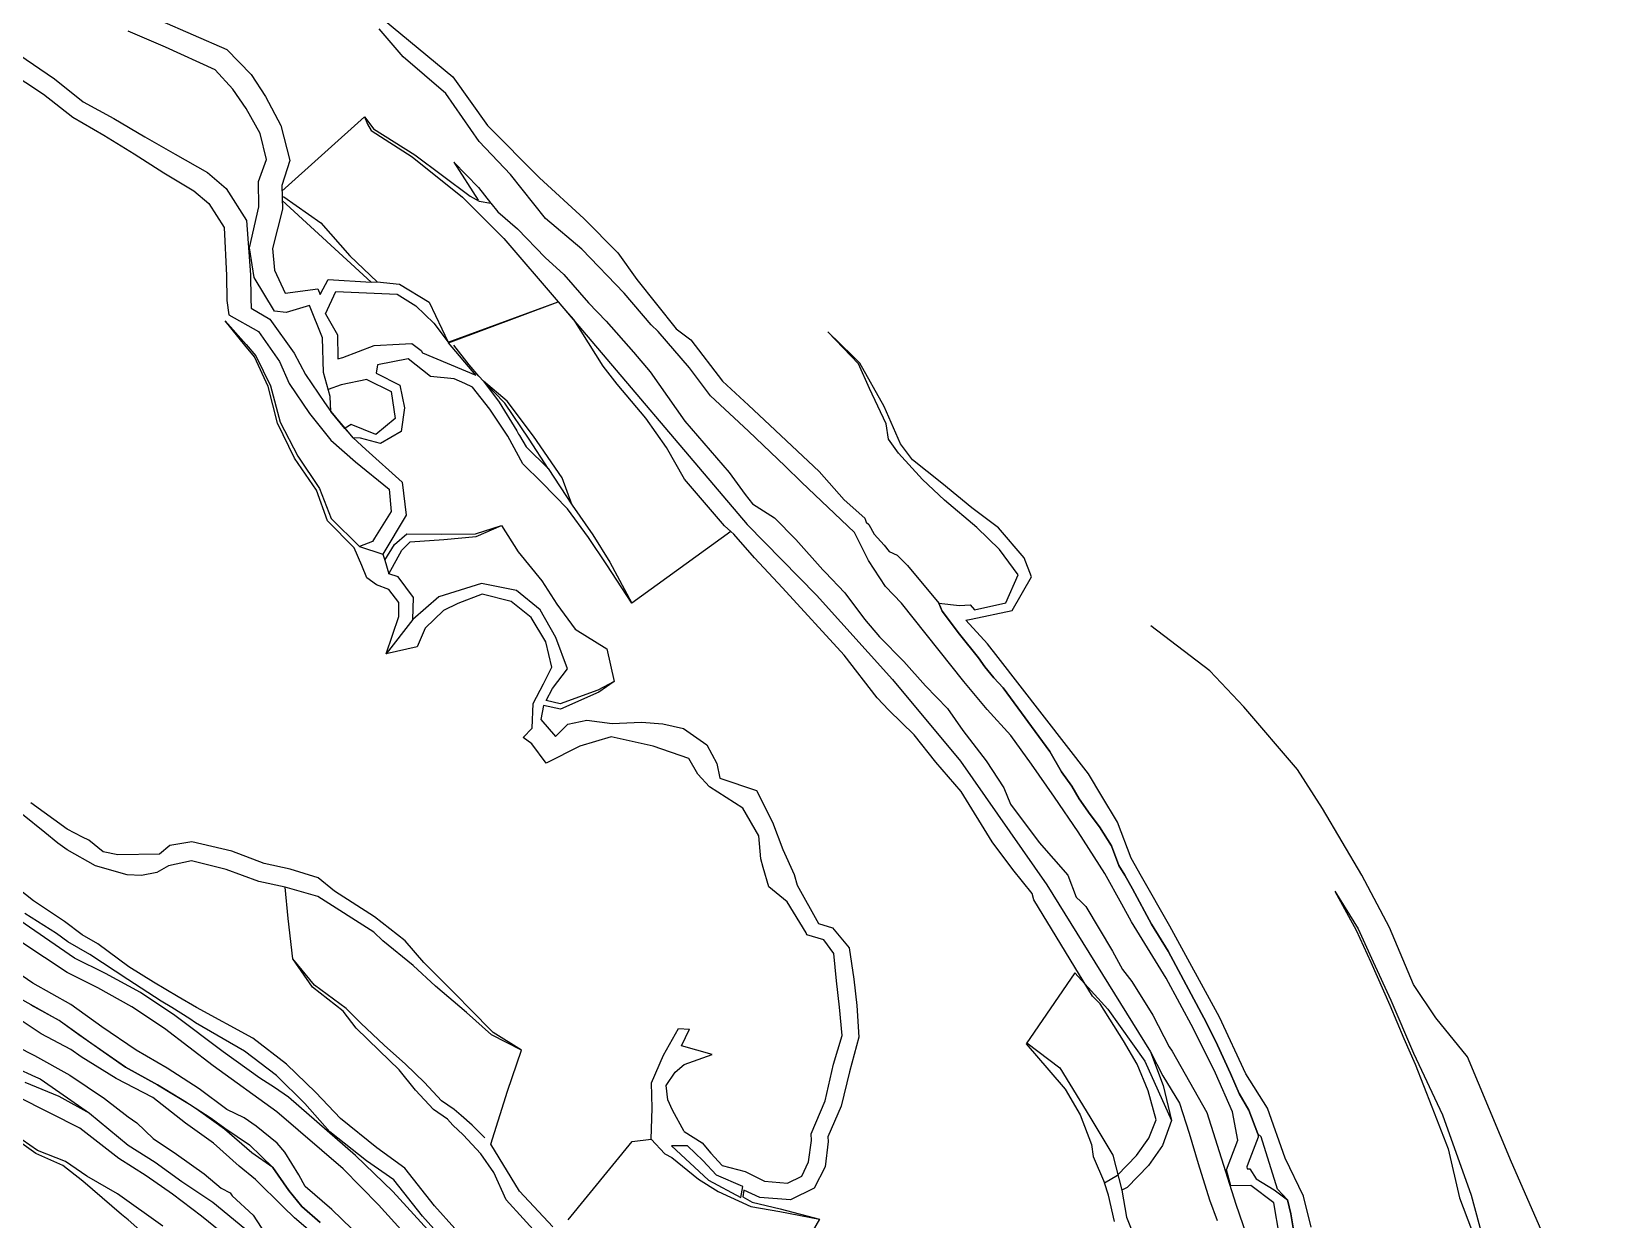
# Model space of a CAD drawing. Extents: x 102606 to 105048, y 81391 to 83586.
# Drawn here: x 104547.4 to 105046.6, y 81992.7 to 82370.6 of the extents above; entities that cross this region are included whole.
import ezdxf

# ---------------------------------------------------------------- set-up
doc = ezdxf.new("R2010")
doc.units = 0

msp = doc.modelspace()

# ---------------------------------------------------------------- linework, layer by layer
at = {"color": 5}
for points in [[(104588.128, 82374.154, 0), (104609.538, 82364.919, 0), (104617.310457, 82356.903712, 0), (104621.799341, 82349.920364, 0), (104626.672407, 82340.740739, 0), (104629.601402, 82329.528949, 0), (104626.979733, 82321.646322, 0), (104627.244952, 82314.079117, 0), (104624.094406, 82301.532144, 0), (104624.662922, 82294.722875, 0), (104628.059604, 82287.392203, 0), (104638.478643, 82288.749027, 0), (104639.177113, 82286.967561, 0)], [(104891.723518, 81992.178981, 0), (104889.778854, 82000.489846, 0), (104888.553071, 82004.452937, 0), (104892.722558, 82006.889572, 0), (104898.729966, 82013.088446, 0), (104902.659746, 82018.622925, 0), (104904.935943, 82024.523613, 0), (104902.45811, 82033.745483, 0), (104898.928621, 82042.17036, 0), (104894.591658, 82049.637386, 0), (104887.12943, 82061.363686, 0), (104884.76, 82063.81, 0), (104866.090875, 82094.392615, 0), (104865.511334, 82096.458249, 0), (104859.381679, 82104.073549, 0), (104852.836607, 82112.934361, 0), (104843.015074, 82128.875633, 0), (104834.975617, 82138.253689, 0), (104828.014607, 82146.949126, 0), (104820.012052, 82154.775955, 0), (104816.282733, 82158.681738, 0), (104805.820243, 82172.241634, 0), (104786.225673, 82193.647289, 0), (104777.3, 82203.18, 0), (104770.743255, 82210.709714, 0), (104769.738984, 82211.590247, 0), (104738.256554, 82188.763651, 0), (104730.294568, 82201.027891, 0), (104724.518621, 82209.629163, 0), (104717.882483, 82218.777269, 0), (104709.643628, 82227.143773, 0), (104703.639056, 82233.133471, 0), (104698.882348, 82241.942893, 0), (104693.137709, 82250.497963, 0), (104687.655547, 82257.496808, 0), (104685.2263, 82258.671386, 0), (104681.819993, 82260.124094, 0), (104674.294631, 82260.846523, 0), (104667.156267, 82266.442042, 0), (104657.44109, 82264.620723, 0), (104657.055, 82261.977, 0), (104664.549, 82258.118, 0), (104666.044, 82250.944, 0), (104664.968, 82243.417, 0), (104658.425, 82239.521, 0), (104651.996, 82241.232, 0), (104649.671288, 82241.413338, 0), (104647.0966, 82244.302407, 0), (104642.615231, 82249.790079, 0), (104642.361186, 82254.546406, 0), (104640.225854, 82262.147082, 0), (104639.927526, 82273.189251, 0), (104635.863719, 82283.414086, 0), (104628.372194, 82281.251584, 0), (104624.677907, 82281.620628, 0), (104618.267876, 82292.402616, 0), (104616.762213, 82301.748787, 0), (104619.682441, 82314.881458, 0), (104619.622927, 82322.917822, 0), (104622.173384, 82329.911553, 0), (104620.096181, 82338.157742, 0), (104615.709792, 82346.153387, 0), (104611.4836, 82352.249375, 0), (104605.86359, 82358.382269, 0), (104590.095264, 82365.643178, 0), (104578.135274, 82370.735441, 0)], [(104640.891311, 82280.77928, 0), (104644.74648, 82274.119962, 0), (104644.79748, 82266.669237, 0), (104644.798444, 82266.528517, 0), (104646.385, 82266.922, 0), (104656.36, 82270.712, 0), (104664.334, 82271.171, 0), (104668.356925, 82271.353628, 0), (104671.313892, 82269.125728, 0), (104671.71314, 82268.437231, 0), (104688.677692, 82261.347114, 0), (104680.02059, 82271.629343, 0), (104714.831234, 82284.573201, 0), (104775.009261, 82213.760136, 0), (104796.990678, 82191.299976, 0), (104821.154646, 82164.472563, 0), (104842.82427, 82138.580991, 0), (104870.209018, 82099.244301, 0), (104903.204852, 82046.063053, 0), (104907.161536, 82035.354461, 0), (104909.882725, 82024.262003, 0), (104907.038571, 82016.271526, 0), (104902.541044, 82009.920035, 0), (104895.765983, 82003.008186, 0), (104894.029537, 82002.076819, 0), (104895.519637, 81993.56667, 0), (104898.634996, 81985.81529, 0)], [(104769.738984, 82211.590247, 0), (104767.753029, 82213.331509, 0), (104755.011577, 82228.224886, 0), (104749.333053, 82238.339803, 0), (104742.694115, 82247.649391, 0), (104733.609309, 82258.394361, 0), (104729.18577, 82264.156367, 0), (104719.875137, 82278.977483, 0), (104714.831234, 82284.573201, 0)], [(104689.608132, 82260.958249, 0), (104686.53207, 82264.601026, 0), (104681.694302, 82270.888532, 0)], [(104654.04, 82259.912, 0), (104645.905, 82258.262, 0), (104641.774872, 82256.772057, 0)], [(104654.04, 82259.912, 0), (104661.765, 82256.084, 0), (104663.092, 82247.553, 0), (104656.896, 82242.38, 0), (104649.06, 82245.566, 0), (104647.168933, 82244.425082, 0), (104642.615231, 82249.790079, 0)], [(104689.608132, 82260.958249, 0), (104691.144885, 82259.378718, 0), (104696.126297, 82252.667402, 0), (104701.699202, 82243.64374, 0), (104702.284432, 82242.532135, 0), (104702.554097, 82242.088267, 0)], [(104719.295189, 82219.973575, 0), (104716.148119, 82228.623632, 0), (104707.00896, 82241.938572, 0), (104698.624575, 82253.073862, 0), (104691.151859, 82259.369323, 0)], [(104702.554097, 82242.088267, 0), (104704.744394, 82238.483042, 0), (104711.681366, 82231.566189, 0), (104705.644871, 82240.925337, 0), (104697.903494, 82252.431975, 0), (104691.151859, 82259.369323, 0)], [(104649.671288, 82241.413338, 0), (104647.174667, 82244.418181, 0)], [(104711.681366, 82231.566189, 0), (104719.295189, 82219.973575, 0), (104725.8483, 82210.557446, 0), (104731.334283, 82201.880607, 0), (104738.256554, 82188.763651, 0)], [(104649.252, 81989.856, 0), (104642.961, 81995.923, 0), (104634.398, 82003.325, 0), (104632.48, 82006.96, 0), (104627.93, 82014.17, 0), (104625.53, 82017.02, 0), (104618.83, 82022.44, 0), (104615.06, 82025.14, 0), (104609.584965, 82027.808472, 0), (104600.777296, 82034.327682, 0), (104590.615327, 82040.882472, 0), (104580.735212, 82046.658637, 0), (104569.835272, 82054.043129, 0), (104559.993652, 82061.166006, 0), (104547.825583, 82067.91897, 0), (104539.731631, 82073.507128, 0)], [(104544.576056, 82062.658582, 0), (104556.637806, 82055.895537, 0), (104566.258147, 82048.984524, 0), (104577.361203, 82041.256623, 0), (104587.542576, 82035.580914, 0), (104597.719416, 82029.452816, 0), (104604.524633, 82025.009221, 0), (104608.939664, 82021.822378, 0), (104616.782168, 82016.52779, 0)], [(104616.782168, 82016.52779, 0), (104624.121784, 82009.311219, 0)], [(104624.121784, 82009.311219, 0), (104629.280571, 82002.004009, 0), (104633.33205, 81996.950987, 0), (104639.18244, 81991.785112, 0)]]:
    msp.add_polyline3d(points, dxfattribs=at)
at = {"color": 32}
for points in [[(104659.35, 82374.46, 0), (104681.37, 82356.14, 0), (104692.44, 82340.68, 0), (104708.93, 82324.01, 0), (104723.06, 82311.1, 0), (104733.79, 82300.21, 0), (104739.84, 82291.73, 0), (104752.35, 82276.02, 0), (104757.06, 82272.54, 0), (104767.09, 82259.36, 0), (104775.42, 82251.78, 0), (104782.12, 82245.43, 0), (104789.19, 82238.84, 0), (104797.83, 82230.7, 0), (104805.81, 82221.62, 0), (104812.334419, 82215.859077, 0), (104812.834254, 82214.560054, 0), (104813.624718, 82213.784448, 0), (104815.361189, 82210.718429, 0), (104818.537737, 82207.284193, 0), (104820.143951, 82205.247087, 0), (104822.635396, 82204.045383, 0), (104825.911969, 82200.724294, 0), (104835.858795, 82188.794719, 0), (104836.95729, 82186.274418, 0), (104842.45307, 82178.948321, 0), (104848.538186, 82171.36256, 0), (104850.479962, 82168.521932, 0), (104853.374409, 82165.019961, 0), (104856.328188, 82161.817148, 0), (104871.153614, 82141.638754, 0), (104874.921518, 82135.172865, 0), (104878.186659, 82130.629328, 0), (104880.553886, 82126.572598, 0), (104884.012895, 82121.633529, 0), (104886.915632, 82117.709409, 0), (104890.825485, 82111.567489, 0), (104893.090852, 82105.388639, 0), (104895.021682, 82102.291143, 0), (104897.508063, 82097.919339, 0), (104903.504181, 82086.721824, 0), (104908.750355, 82078.112874, 0), (104921.023137, 82055.312787, 0), (104924.489849, 82048.258413, 0), (104928.595748, 82039.209706, 0), (104931.316221, 82032.869971, 0), (104934.475352, 82027.570932, 0), (104937.28964, 82019.999506, 0), (104937.45841, 82018.959301, 0), (104934.246842, 82010.663457, 0), (104933.762192, 82009.55311, 0), (104933.949159, 82008.919245, 0), (104934.739518, 82008.92285, 0), (104936.757938, 82005.738381, 0), (104942.493918, 82002.201315, 0), (104946.692387, 81999.069654, 0), (104947.800787, 81994.572826, 0), (104948.750887, 81988.809218, 0)], [(104944.219, 81987.5227, 0), (104942.3969, 81998.1125, 0), (104935.0734, 82003.5664, 0), (104928.7401, 82003.5003, 0), (104927.3088, 82008.5915, 0), (104930.9004, 82017.9759, 0), (104929.2688, 82027.0115, 0), (104923.8124, 82039.3267, 0), (104916.8426, 82053.4575, 0), (104908.1089, 82069.5137, 0), (104897.1621, 82087.4006, 0), (104894.0521, 82093.0227, 0), (104888.648216, 82102.791471, 0), (104880.216524, 82116.097526, 0), (104872.709274, 82127.117303, 0), (104865.304671, 82137.56613, 0), (104858.820637, 82146.752687, 0), (104851.286406, 82154.98285, 0), (104843.831266, 82163.841541, 0), (104824.06976, 82188.7896, 0), (104818.916016, 82194.042947, 0), (104813.523836, 82202.391744, 0), (104809.092963, 82211.21721, 0), (104792.210368, 82227.25062, 0), (104787.04, 82232.35, 0), (104780.090843, 82239.078955, 0), (104775.33854, 82243.517029, 0), (104763.268114, 82254.735661, 0), (104756.629536, 82263.580619, 0), (104746.630392, 82275.201034, 0), (104744.45, 82277.3, 0), (104735.84, 82287.43, 0), (104722.36, 82301.41, 0), (104710.86, 82311.15, 0), (104699.77, 82325.07, 0), (104689.76, 82335.59, 0), (104679.12, 82350.89, 0), (104665.61, 82362.58, 0), (104657.93, 82371.49, 0)], [(104682.017, 81989.895, 0), (104675.557, 81997.091, 0), (104666.162, 82009.08, 0), (104657.183, 82015.596, 0), (104645.73, 82024.93, 0), (104637.81, 82033.15, 0), (104628.49, 82042.21, 0), (104617.85, 82050.5, 0), (104599.847032, 82060.235843, 0), (104594.065, 82063.626, 0), (104586.185, 82068.274, 0), (104578.415, 82073.116, 0), (104568.546, 82080.425, 0), (104563.603271, 82083.300524, 0), (104557.982836, 82087.520071, 0), (104548.060894, 82094.170923, 0), (104538.393133, 82101.744365, 0)], [(104678.106457, 81986.762628, 0), (104671.697472, 81993.852559, 0), (104662.580384, 82005.363649, 0), (104653.96757, 82011.416726, 0), (104642.275104, 82020.622113, 0), (104634.301233, 82029.656778, 0), (104625.302011, 82038.549932, 0), (104615.105894, 82046.300773, 0), (104599.615801, 82055.285818, 0), (104597.818655, 82056.650668, 0), (104592.009753, 82060.206794, 0), (104588.710148, 82062.226764, 0), (104578.062931, 82069.154795, 0), (104565.992144, 82077.083178, 0), (104558.977239, 82081.092113, 0), (104555.401384, 82083.737699, 0), (104545.282387, 82090.092953, 0)], [(104545.318375, 82036.491408, 0), (104556.104357, 82031.963837, 0), (104565.839006, 82026.592801, 0), (104578.217, 82016.441396, 0), (104586.811108, 82011.006469, 0), (104595.283674, 82004.876007, 0), (104605.055306, 81998.344557, 0), (104615.212724, 81989.927553, 0)], [(104611.519926, 81985.6736, 0), (104601.480624, 81993.803808, 0), (104592.318715, 82000.813927, 0), (104583.916458, 82006.66046, 0), (104575.233249, 82012.192216, 0), (104562.797179, 82021.787589, 0), (104553.367253, 82026.595873, 0), (104542.682508, 82032.026741, 0)]]:
    msp.add_polyline3d(points, dxfattribs=at)
at = {"color": 3}
for points in [[(104543.47071, 82363.25978, 0), (104554.728738, 82355.577735, 0), (104563.818993, 82348.218103, 0), (104573.612829, 82342.900232, 0), (104583.452499, 82337.062173, 0), (104593.153292, 82331.597104, 0), (104603.369919, 82325.780271, 0), (104609.362051, 82320.670759, 0), (104615.749746, 82310.519763, 0), (104617.065902, 82293.183712, 0), (104617.206336, 82285.666781, 0), (104617.253021, 82282.555585, 0), (104623.205332, 82279.149642, 0), (104630.971894, 82268.330534, 0), (104634.53122, 82261.492168, 0), (104640.537772, 82252.567221, 0), (104642.615231, 82249.790079, 0), (104647.0966, 82244.302407, 0), (104649.671288, 82241.413338, 0), (104653.689861, 82237.625112, 0), (104665.273767, 82227.264219, 0), (104666.512506, 82216.828895, 0), (104659.132472, 82204.420915, 0), (104659.781036, 82202.515554, 0), (104662.88517, 82207.462484, 0), (104666.747334, 82210.798658, 0), (104677.872893, 82210.76405, 0), (104688.609382, 82210.840249, 0), (104696.83579, 82213.443766, 0), (104702.125846, 82205.085152, 0), (104709.69278, 82195.880232, 0), (104714.400205, 82188.445609, 0), (104720.285223, 82180.569596, 0), (104730.35585, 82174.306307, 0), (104732.6739, 82163.891372, 0), (104727.805038, 82160.442659, 0), (104715.648801, 82155.109655, 0), (104710.214864, 82156.267972, 0), (104709.368535, 82151.766438, 0), (104714.075, 82146.43, 0), (104717.985, 82150.26, 0), (104724.033, 82151.579, 0), (104731.997, 82150.501, 0), (104741.367, 82150.973, 0), (104748.102, 82150.366, 0), (104754.755, 82148.923, 0), (104762.103, 82143.734, 0), (104765.346, 82137.803, 0), (104766.26, 82133.132, 0), (104777.894, 82129.209, 0), (104783.048, 82119.111, 0), (104786.274, 82110.419, 0), (104789.945, 82102.473, 0), (104790.903, 82099.136, 0), (104797.593472, 82086.864702, 0), (104802.102702, 82085.51906, 0), (104807.425415, 82079.225839, 0), (104808.917326, 82069.214888, 0), (104809.787024, 82060.834404, 0), (104810.509266, 82050.797829, 0), (104807.449591, 82039.730936, 0), (104804.834719, 82028.860782, 0), (104800.600147, 82019.022121, 0), (104800.709901, 82017.639927, 0), (104799.7689, 82009.526208, 0), (104796.253117, 82002.78086, 0), (104788.736232, 81999.007329, 0), (104778.965355, 81999.797734, 0), (104773.895185, 82002.145074, 0), (104773.627567, 82000.040272, 0), (104773.627567, 82000.040272, 0), (104776.584518, 81998.290277, 0), (104785.4357, 81996.132712, 0), (104797.917, 81992.856, 0), (104779.46, 81960.91, 0)], [(104539.993235, 82358.052887, 0), (104551.230895, 82350.700149, 0), (104560.552705, 82343.39247, 0), (104570.451252, 82337.65654, 0), (104580.048931, 82331.639905, 0), (104589.510393, 82325.693185, 0), (104599.10268, 82319.883542, 0), (104603.815987, 82315.846296, 0), (104608.676499, 82308.252399, 0), (104609.458295, 82292.954404, 0), (104609.530967, 82285.060109, 0), (104610.2178, 82280.470575, 0), (104619.576052, 82275.161508, 0), (104626.233031, 82265.640652, 0), (104629.38414, 82258.628833, 0), (104635.808529, 82249.09549, 0), (104642.603462, 82240.580333, 0), (104650.412805, 82233.729774, 0), (104661.143389, 82225.074946, 0), (104661.732385, 82217.970176, 0), (104656.492211, 82209.450947, 0), (104655.828809, 82208.372419, 0), (104651.748551, 82206.774172, 0)], [(104754.910791, 82020.752453, 0), (104760.670122, 82017.1806, 0), (104763.450722, 82013.856179, 0), (104767.048454, 82010.003663, 0), (104774.272521, 82008.076067, 0), (104780.459725, 82005.022179, 0), (104787.750105, 82004.300337, 0), (104792.321341, 82006.605616, 0), (104794.435354, 82011.102013, 0), (104795.365949, 82017.949885, 0), (104795.325848, 82020.038747, 0), (104799.749181, 82030.500154, 0), (104802.411904, 82042.206322, 0), (104805.144357, 82051.322279, 0), (104804.278538, 82060.282531, 0), (104803.411018, 82068.644544, 0), (104802.509966, 82077.357504, 0), (104799.381533, 82081.70817, 0), (104793.910293, 82083.357566, 0), (104793.66636, 82083.936331, 0), (104787.655601, 82093.832256, 0), (104781.880948, 82098.57998, 0), (104780.092325, 82104.730517, 0), (104779.304273, 82107.4413, 0), (104778.617265, 82114.794872, 0), (104773.587905, 82123.632553, 0), (104763.016846, 82130.394974, 0), (104759.31653, 82134.432106, 0), (104756.419697, 82139.426028, 0), (104745.058723, 82143.342096, 0), (104731.687946, 82146.256764, 0), (104721.712828, 82143.288004, 0), (104711.023369, 82137.941752, 0), (104706.514438, 82144.060253, 0), (104703.767783, 82146.026782, 0), (104706.568185, 82149.050649, 0), (104706.887769, 82156.878337, 0), (104710.194013, 82163.129361, 0), (104712.903831, 82168.455044, 0), (104710.901635, 82176.53771, 0), (104706.32799, 82184.197161, 0), (104699.941686, 82189.350425, 0), (104690.757977, 82191.681934, 0), (104683.017918, 82188.652031, 0), (104678.374192, 82186.432419, 0), (104672.547306, 82180.862384, 0), (104670.04318, 82174.865283, 0), (104660.213, 82172.681, 0), (104664.27368, 82184.587656, 0), (104664.193215, 82188.983338, 0), (104661.014867, 82193.177384, 0), (104657.152572, 82194.588841, 0), (104654.075414, 82196.884882, 0), (104652.459678, 82200.731124, 0), (104650.068911, 82206.422319, 0), (104641.543079, 82214.94715, 0), (104637.998882, 82224.705624, 0), (104631.086777, 82234.920179, 0), (104625.660718, 82246.004602, 0), (104622.702568, 82257.651383, 0), (104618.330041, 82267.12791, 0), (104615.286597, 82270.822794, 0), (104609.002366, 82278.610943, 0)], [(104609.002366, 82278.610943, 0), (104615.644099, 82271.004158, 0), (104618.780659, 82267.401888, 0), (104623.431419, 82257.909626, 0), (104626.4754, 82246.303813, 0), (104632.088496, 82235.500489, 0), (104639.017553, 82225.225184, 0), (104642.668204, 82215.663436, 0), (104651.748551, 82206.774172, 0)], [(104661.073979, 82198.126661, 0), (104665.226429, 82205.693774, 0), (104667.868162, 82208.300434, 0), (104678.562559, 82208.993815, 0), (104688.835299, 82209.96359, 0), (104696.83579, 82213.443766, 0)], [(104651.748551, 82206.774172, 0), (104659.132472, 82204.420915, 0), (104659.151841, 82204.364014, 0)], [(104659.793625, 82202.472821, 0), (104661.073979, 82198.126661, 0), (104661.07846, 82198.125243, 0)], [(104711.030552, 82157.826009, 0), (104713.035291, 82161.655235, 0), (104717.82508, 82167.891946, 0), (104714.158991, 82177.878813, 0), (104709.153243, 82186.650587, 0), (104701.653561, 82192.772998, 0), (104690.546898, 82195.068414, 0), (104676.923021, 82190.783152, 0), (104676.923021, 82190.783152, 0), (104668.640638, 82183.54507, 0), (104668.903311, 82190.614558, 0), (104663.990066, 82197.204093, 0), (104661.07846, 82198.125243, 0)], [(104668.640638, 82183.54507, 0), (104660.213, 82172.681, 0)], [(105032.240474, 81863.479889, 0), (105033.83893, 81867.574964, 0), (105042.478126, 81879.401493, 0), (105046.586058, 81889.334517, 0), (105044.405061, 81902.952868, 0), (105042.632458, 81914.690135, 0), (105042.470948, 81925.861228, 0), (105042.085554, 81950.962251, 0), (105038.82608, 81966.674721, 0), (105027.305911, 81989.677799, 0), (105017.979191, 82011.030811, 0), (105003.991771, 82044.47588, 0), (104993.926061, 82056.943507, 0), (104986.823564, 82067.547793, 0), (104979.163948, 82085.599751, 0), (104970.363512, 82102.247326, 0), (104957.902424, 82123.443196, 0), (104949.934703, 82135.887731, 0), (104932.863787, 82155.818853, 0), (104922.020379, 82167.306623, 0), (104903.264424, 82181.536663, 0)], [(104732.6739, 82163.891372, 0), (104727.516369, 82161.08834, 0), (104715.544584, 82156.81285, 0), (104711.030552, 82157.826009, 0)], [(104961.745, 82097.161, 0), (104969.200015, 82085.16794, 0), (104973.949531, 82074.777733, 0), (104979.575, 82062.556, 0), (104986.751, 82045.691, 0), (104996.045, 82026.072, 0), (105005.093, 82000.532, 0), (105011.053, 81978.605, 0), (105016.816, 81959.01, 0), (105022.384, 81940.731, 0), (105026.245, 81925.064, 0), (105028.929, 81910.268, 0), (105030.411, 81900.63, 0), (105030.745, 81893.637, 0), (105032.364, 81874.417, 0), (105032.757, 81872.042, 0), (105032.240474, 81863.479889, 0), (105031.912, 81858.035, 0), (105031.703, 81851.093, 0), (105032.196, 81848.001, 0), (105033.459, 81835.2, 0), (105033.882653, 81823.609786, 0)], [(104961.745, 82097.161, 0), (104968.559, 82084.817, 0), (104973.278, 82074.585, 0), (104979.274, 82060.928, 0), (104983.731, 82050.337, 0), (104987.31, 82042.185, 0), (104992.592, 82028.65, 0), (104997.771577, 82015.222254, 0), (105001.433679, 81999.70764, 0), (105005.207248, 81989.607701, 0)], [(104639.18244, 81991.785112, 0), (104633.33205, 81996.950987, 0), (104629.280571, 82002.004009, 0), (104624.121784, 82009.311219, 0), (104617.51463, 82013.95239, 0), (104608.791507, 82021.472282, 0), (104600.50739, 82027.452757, 0), (104596.693433, 82029.946713, 0), (104587.542576, 82035.580914, 0), (104577.361203, 82041.256623, 0), (104562.538148, 82051.474545, 0), (104556.2231, 82056.034841, 0), (104547.294065, 82060.896175, 0)], [(104636.835407, 81988.340103, 0), (104631.093346, 81993.299199, 0), (104627.493721, 81996.813359, 0), (104618.608927, 82005.51348, 0), (104613.444666, 82009.698448, 0), (104605.294783, 82017.089726, 0), (104596.425455, 82023.379333, 0), (104586.064192, 82031.622543, 0), (104574.396107, 82037.64577, 0), (104563.239104, 82044.533448, 0), (104559.940702, 82046.806663, 0), (104550.521989, 82051.827373, 0), (104540.946426, 82058.144824, 0)], [(104718.053, 81992.64, 0), (104738.376699, 82017.618821, 0), (104744.397, 82018.279, 0), (104744.762, 82028.204, 0), (104744.596, 82036.228, 0), (104748.407, 82044.991, 0), (104753.136, 82053.537, 0), (104756.666, 82053.3, 0)], [(104754.910791, 82020.752453, 0), (104751.206684, 82027.601902, 0), (104749.73764, 82030.820362, 0), (104749.224471, 82035.4, 0), (104752.031805, 82039.608925, 0), (104754.910791, 82042.105368, 0), (104763.861, 82045.222, 0), (104754.087, 82048.057, 0), (104756.666, 82053.3, 0)], [(104744.397, 82018.279, 0), (104748.791764, 82013.619008, 0), (104750.989511, 82012.461324, 0), (104759.467832, 82005.649291, 0), (104765.706231, 82001.682836, 0), (104776.160143, 81996.907529, 0), (104785.295, 81995.367, 0), (104797.917, 81992.856, 0)], [(104773.557799, 82003.239783, 0), (104765.194508, 82006.911996, 0), (104760.838666, 82011.547218, 0), (104756.032138, 82016.174, 0), (104750.854, 82016.174, 0), (104762.617, 82005.322, 0), (104772.989495, 81999.805046, 0)], [(104772.989495, 81999.805046, 0), (104773.557799, 82003.239783, 0)]]:
    msp.add_polyline3d(points, dxfattribs=at)
at = {"color": 6}
for points in [[(104627.042504, 82319.85537, 0), (104653.292552, 82343.439779, 0), (104654.956123, 82341.187596, 0), (104656.148105, 82339.691117, 0), (104669.31, 82331.39, 0), (104686.905686, 82318.252755, 0), (104689.784565, 82316.601062, 0), (104693.520356, 82315.977002, 0), (104695.73, 82313.19, 0), (104701.99, 82307.79, 0), (104710.759402, 82298.769098, 0), (104716.65, 82293.34, 0), (104724.530144, 82284.259783, 0), (104730.13, 82278.49, 0), (104738.821105, 82268.617207, 0), (104744.1, 82262.36, 0), (104755.123693, 82246.721745, 0), (104769.264065, 82230.354863, 0), (104774.298768, 82223.353032, 0), (104776.62, 82220.41, 0), (104783.66, 82215.89, 0), (104790.42, 82209.07, 0), (104798.963207, 82199.430645, 0), (104799.75, 82198.63, 0), (104806.04, 82192.1, 0), (104812.26, 82183.68, 0), (104817.05, 82178.11, 0), (104824.76, 82170.19, 0), (104831.64, 82162.52, 0), (104838.68, 82155.28, 0), (104843.54, 82148.26, 0), (104850.89, 82138.68, 0), (104856.58, 82130.04, 0), (104858.658004, 82124.875315, 0), (104867.817351, 82112.646609, 0), (104876.928951, 82102.338261, 0), (104879.592339, 82095.327343, 0), (104881.05293, 82093.881524, 0), (104882.59, 82092.36, 0), (104891.13, 82078.15, 0), (104894.329987, 82072.307878, 0), (104897.227233, 82068.475664, 0), (104903.938988, 82057.802537, 0), (104909.09, 82047.7, 0), (104910.02, 82046.32, 0), (104921.08, 82026.81, 0), (104930.33, 81997.7, 0), (104938.03, 81975.19, 0)], [(104653.292552, 82343.439779, 0), (104654.270696, 82341.14732, 0), (104655.398979, 82339.118036, 0), (104668.439873, 82330.724931, 0), (104684.411417, 82317.943414, 0), (104697.596126, 82304.793159, 0), (104714.900168, 82284.579285, 0)], [(104681.69, 82329.07, 0), (104689.53, 82321.01, 0), (104693.389784, 82316.141692, 0)], [(104681.69, 82329.07, 0), (104689.49, 82316.93, 0)], [(104627.104707, 82318.080585, 0), (104627.66342, 82317.962718, 0), (104639.434771, 82309.729521, 0), (104648.606729, 82299.278446, 0), (104657.383896, 82290.983821, 0)], [(104639.304445, 82287.201768, 0), (104641.75, 82291.7, 0), (104655.414926, 82290.895888, 0), (104627.147017, 82316.873391, 0)], [(104655.414926, 82290.895888, 0), (104657.383896, 82290.983821, 0), (104664.42, 82290.28, 0), (104673.83, 82284.49, 0), (104679.94, 82271.84, 0)], [(104639.177113, 82286.967561, 0), (104639.304445, 82287.201768, 0)], [(104640.891311, 82280.77928, 0), (104644.209613, 82287.869027, 0), (104663.72354, 82287.074679, 0), (104669.613061, 82283.372032, 0), (104675.39, 82277.79, 0), (104679.94, 82271.84, 0), (104714.831234, 82284.573201, 0), (104775.009261, 82213.760136, 0), (104796.990678, 82191.299976, 0), (104821.154646, 82164.472563, 0), (104842.82427, 82138.580991, 0), (104870.209018, 82099.244301, 0), (104903.204852, 82046.063053, 0), (104907.05203, 82038.496775, 0), (104912.350427, 82029.823842, 0), (104915.48, 82020.23, 0), (104918.294743, 82010.609304, 0), (104921.937574, 81998.997786, 0), (104924.362004, 81992.461926, 0)], [(104675.671881, 81987.04274, 0), (104662.266705, 82001.733844, 0), (104650.495362, 82013.158626, 0), (104629.099764, 82031.638719, 0), (104624.663322, 82034.751009, 0), (104620.028, 82037.748, 0), (104608.396, 82046.102, 0), (104592.958, 82057.644, 0), (104582.088, 82064.937, 0), (104570.952, 82071.029, 0), (104561.121, 82075.924, 0), (104540.637, 82090.001, 0)], [(104671.003145, 81982.774303, 0), (104657.724847, 81997.449895, 0), (104646.490169, 82008.876826, 0), (104625.426168, 82026.988638, 0), (104605.196599, 82041.647196, 0), (104589.76955, 82053.57404, 0), (104579.360952, 82060.446488, 0), (104568.546527, 82066.422905, 0), (104558.83071, 82071.324236, 0), (104537.43509, 82085.388508, 0)], [(104631.538438, 81938.33726, 0), (104631.408139, 81938.498428, 0), (104624.183218, 81946.319175, 0), (104620.235423, 81951.028808, 0), (104613.219771, 81958.838816, 0), (104610.247593, 81962.49325, 0), (104605.422072, 81968.43948, 0), (104601.039649, 81972.10254, 0), (104592.123994, 81980.302015, 0), (104578.145532, 81992.6481, 0), (104576.038259, 81994.367446, 0), (104563.753473, 82005.00014, 0), (104557.433586, 82009.91208, 0), (104548.822197, 82013.749435, 0), (104536.501497, 82022.47903, 0), (104530.622799, 82027.387944, 0), (104523.682111, 82032.317409, 0), (104516.56, 82035.11, 0)], [(104589.215, 81990.7, 0), (104574.732, 82000.987, 0), (104565.050348, 82006.580899, 0), (104558.230953, 82011.242446, 0), (104549.372097, 82014.714743, 0), (104537.045832, 82023.186096, 0)]]:
    msp.add_polyline3d(points, dxfattribs=at)
at = {"color": 40}
for points in [[(104954.2267, 81990.3637, 0), (104951.81, 82000.21, 0), (104945.9892, 82012.3058, 0), (104940.33, 82028.2, 0), (104933.49, 82039.09, 0), (104925.1643, 82057.1506, 0), (104909.3459, 82086.0966, 0), (104900.3011, 82101.8767, 0), (104896.9837, 82107.6644, 0), (104892.6942, 82119.0998, 0), (104887.682, 82127.4534, 0), (104883.4513, 82134.5045, 0), (104854.7245, 82171.5099, 0), (104851.3494, 82175.8545, 0), (104844.482951, 82183.341782, 0), (104844.482951, 82183.341782, 0), (104846.16758, 82183.657345, 0), (104859.232325, 82186.406559, 0), (104865.33, 82197.186, 0), (104862.989, 82203.229, 0), (104854.88, 82212.734, 0), (104846.398, 82219.086, 0), (104836.839, 82226.987, 0), (104827.559, 82234.42, 0), (104823.686, 82239.459, 0), (104818.53, 82251.344, 0), (104810.785812, 82265.096635, 0), (104808.464, 82267.498, 0), (104800.6, 82275.061, 0)], [(104948.750887, 81988.809218, 0), (104947.800787, 81994.572826, 0), (104946.692387, 81999.069654, 0), (104943.5926, 82002.4057, 0), (104938.33, 82019.09, 0), (104937.28964, 82019.999506, 0), (104934.475352, 82027.570932, 0), (104931.316221, 82032.869971, 0), (104928.595748, 82039.209706, 0), (104924.489849, 82048.258413, 0), (104921.023137, 82055.312787, 0), (104908.750355, 82078.112874, 0), (104903.504181, 82086.721824, 0), (104897.508063, 82097.919339, 0), (104895.021682, 82102.291143, 0), (104893.090852, 82105.388639, 0), (104890.825485, 82111.567489, 0), (104886.915632, 82117.709409, 0), (104884.012895, 82121.633529, 0), (104880.553886, 82126.572598, 0), (104878.186659, 82130.629328, 0), (104874.921518, 82135.172865, 0), (104871.153614, 82141.638754, 0), (104856.328188, 82161.817148, 0), (104853.374409, 82165.019961, 0), (104850.479962, 82168.521932, 0), (104848.538186, 82171.36256, 0), (104842.45307, 82178.948321, 0), (104836.95729, 82186.274418, 0), (104835.858795, 82188.794719, 0), (104842.491, 82188.014, 0), (104845.870314, 82188.212493, 0), (104847.180749, 82186.667621, 0), (104857.194156, 82188.885774, 0), (104861.091651, 82197.788584, 0), (104855.196091, 82205.816514, 0), (104848.01303, 82212.867785, 0), (104837.671967, 82221.514347, 0), (104830.742351, 82228.103112, 0), (104823.034095, 82236.454387, 0), (104819.928668, 82240.992713, 0), (104819.102727, 82245.873996, 0), (104813.890896, 82257.057717, 0), (104810.341687, 82264.870615, 0), (104800.6, 82275.061, 0)], [(104713.14, 81990.47, 0), (104702.605559, 82001.796496, 0), (104693.486959, 82016.785077, 0), (104698.814907, 82033.55639, 0), (104703.233, 82046.684, 0), (104694.255318, 82052.275199, 0), (104686.786833, 82059.807492, 0), (104682.692, 82063.985, 0), (104672.212, 82074.481, 0), (104666.22, 82081.454, 0), (104656.513, 82089.054, 0), (104643.73, 82097.17, 0), (104638.548, 82101.434, 0), (104629.632, 82104.23, 0), (104621.41, 82106.002, 0), (104611.156, 82109.906, 0), (104598.456, 82112.841, 0), (104591.394, 82111.695, 0), (104588.161, 82108.973, 0), (104574.911, 82108.786, 0), (104570.248685, 82109.749966, 0), (104565.699638, 82113.460788, 0), (104563.703732, 82114.372083, 0), (104558.804328, 82116.912886, 0), (104547.274181, 82125.256637, 0)], [(104709.1416, 81987.135734, 0), (104698.347116, 81999.003222, 0), (104694.404694, 82007.760956, 0), (104690.326043, 82013.661102, 0), (104684.714485, 82019.723438, 0), (104681.433426, 82022.823878, 0), (104679.732156, 82024.740838, 0), (104675.277955, 82027.80885, 0), (104669.530543, 82033.909191, 0), (104664.353622, 82040.373542, 0), (104657.921888, 82046.570155, 0), (104650.643211, 82053.63493, 0), (104646.513723, 82059.030319, 0), (104636.762115, 82066.716592, 0), (104630.566, 82075.629, 0), (104629.012147, 82088.526524, 0), (104628.115693, 82098.485609, 0), (104619.702859, 82100.239827, 0), (104609.375621, 82104.056369, 0), (104598.256525, 82106.820457, 0), (104590.951693, 82105.301691, 0), (104587.236918, 82103.15336, 0), (104582.415389, 82102.157458, 0), (104577.815539, 82102.434097, 0), (104567.764325, 82105.209953, 0), (104558.799866, 82110.394527, 0), (104555.846437, 82112.486297, 0), (104551.709404, 82115.820528, 0), (104544.562483, 82121.580569, 0)], [(104703.233, 82046.684, 0), (104693.730179, 82051.505104, 0), (104685.747171, 82058.612977, 0), (104675.892852, 82066.996451, 0), (104668.788962, 82073.539576, 0), (104659.133287, 82081.426508, 0), (104656.267302, 82084.171084, 0), (104638.506695, 82095.54918, 0), (104628.115693, 82098.485609, 0)], [(104691.576392, 82018.718237, 0), (104687.580883, 82022.760995, 0), (104684.079072, 82025.84197, 0), (104681.823639, 82027.811815, 0), (104677.767432, 82030.530647, 0), (104672.34438, 82036.354488, 0), (104666.375119, 82042.217994, 0), (104659.542243, 82048.245769, 0), (104652.162798, 82055.200526, 0), (104647.497614, 82059.90068, 0), (104637.421059, 82067.337142, 0), (104630.566, 82075.629, 0)], [(104536.84, 82050.74, 0), (104548.36, 82044.94, 0), (104559.68, 82038.69, 0), (104570.68, 82031.26, 0), (104578.14, 82025.45, 0), (104580.95, 82023.53, 0), (104586.09, 82018.55, 0), (104593.59, 82013.53, 0), (104602.37, 82007.29, 0), (104607.782571, 82002.730465, 0), (104610.61, 82001.29, 0), (104611.201598, 82000.273875, 0), (104617.864246, 81994.205244, 0), (104623.052, 81986.346, 0), (104629.843, 81980.137, 0), (104636.625, 81975.217, 0), (104641.177046, 81969.521313, 0), (104646.160185, 81963.463094, 0), (104652.792077, 81955.447148, 0), (104657.152, 81946.705, 0)], [(104542.260636, 82041.172927, 0), (104548.748018, 82038.11056, 0), (104550.151563, 82037.478258, 0), (104553.991062, 82034.885866, 0), (104565.839006, 82026.592801, 0), (104578.217, 82016.441396, 0), (104586.811108, 82011.006469, 0), (104595.283674, 82004.876007, 0), (104605.055306, 81998.344557, 0), (104615.212724, 81989.927553, 0)]]:
    msp.add_polyline3d(points, dxfattribs=at)
at = {"color": 2}
for points in [[(104879.114376, 82071.261812, 0), (104863.601609, 82048.616624, 0), (104870.829354, 82040.241889, 0), (104876.097567, 82034.237237, 0), (104880.786806, 82026.022758, 0), (104884.424021, 82016.607774, 0), (104884.968207, 82012.831683, 0), (104888.553071, 82004.452937, 0)], [(104879.114376, 82071.261812, 0), (104889.667172, 82059.668882, 0), (104901.378473, 82043.169338, 0), (104909.882725, 82024.262003, 0)], [(104863.859562, 82048.993178, 0), (104874.370778, 82041.017223, 0), (104883.931024, 82025.474174, 0), (104891.220712, 82013.278859, 0), (104894.029537, 82002.076819, 0)]]:
    msp.add_polyline3d(points, dxfattribs=at)

doc.saveas('drawing.dxf')
